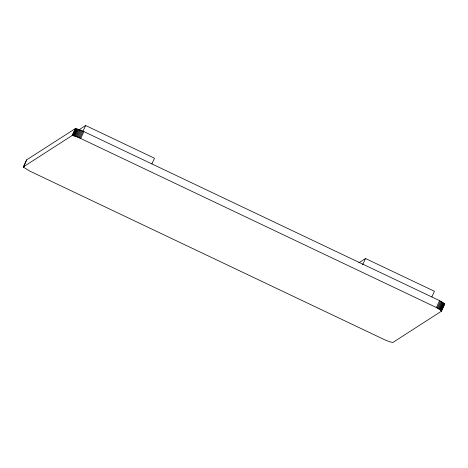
<?xml version="1.0" encoding="UTF-8"?>
<svg xmlns="http://www.w3.org/2000/svg" width="468" height="468" viewBox="0 0 468 468"><rect width="100%" height="100%" fill="white"/><g stroke="black" fill="none" stroke-linecap="round" stroke-linejoin="round"><path stroke-width="0.7" d="M23.4 166.842L26.547 159.933L75.196 128.677L78.677 129.46L83.895 131.596L439.551 300.631L443.161 302.784L444.6 304.264L441.453 311.167L392.863 342.482L389.452 341.704L385.123 339.979L29.929 171.159L23.657 167.292L23.4 166.842L72.049 135.585L75.196 128.677M23.476 167.047L26.337 160.764M23.657 167.292L24.231 166.035M72.049 135.585L72.423 135.597L75.57 128.688M72.423 135.597L72.891 135.656L76.038 128.753M72.891 135.656L73.447 135.767L76.588 128.858M73.447 135.767L74.073 135.919L77.22 129.016M74.073 135.919L74.769 136.124L77.916 129.215M74.769 136.124L75.529 136.363L78.677 129.46M75.529 136.363L76.337 136.65L79.484 129.741M76.337 136.65L77.185 136.966L80.332 130.057M77.185 136.966L78.062 137.317L81.21 130.408M78.062 137.317L78.957 137.691L82.105 130.783M78.957 137.691L79.852 138.089L85.638 125.518L154.475 158.231L151.901 163.882M441.453 311.167L440.014 309.693L436.404 307.534L80.748 138.505L83.895 131.596M362.641 264.806L365.502 258.523L434.427 291.283L431.853 296.934M436.404 307.534L439.551 300.631M437.252 307.991L440.4 301.082M438.048 308.441L441.195 301.532M438.779 308.874L441.921 301.971M439.434 309.295L442.582 302.386M440.014 309.693L443.161 302.784M440.499 310.062L443.646 303.159M440.891 310.401L444.038 303.492M441.184 310.699L444.331 303.79M441.371 310.957L444.518 304.054M78.911 129.852L85.638 125.518M358.74 262.881L365.502 258.523M79.852 138.089L80.748 138.505M26.805 160.384L26.547 159.933"/></g></svg>
